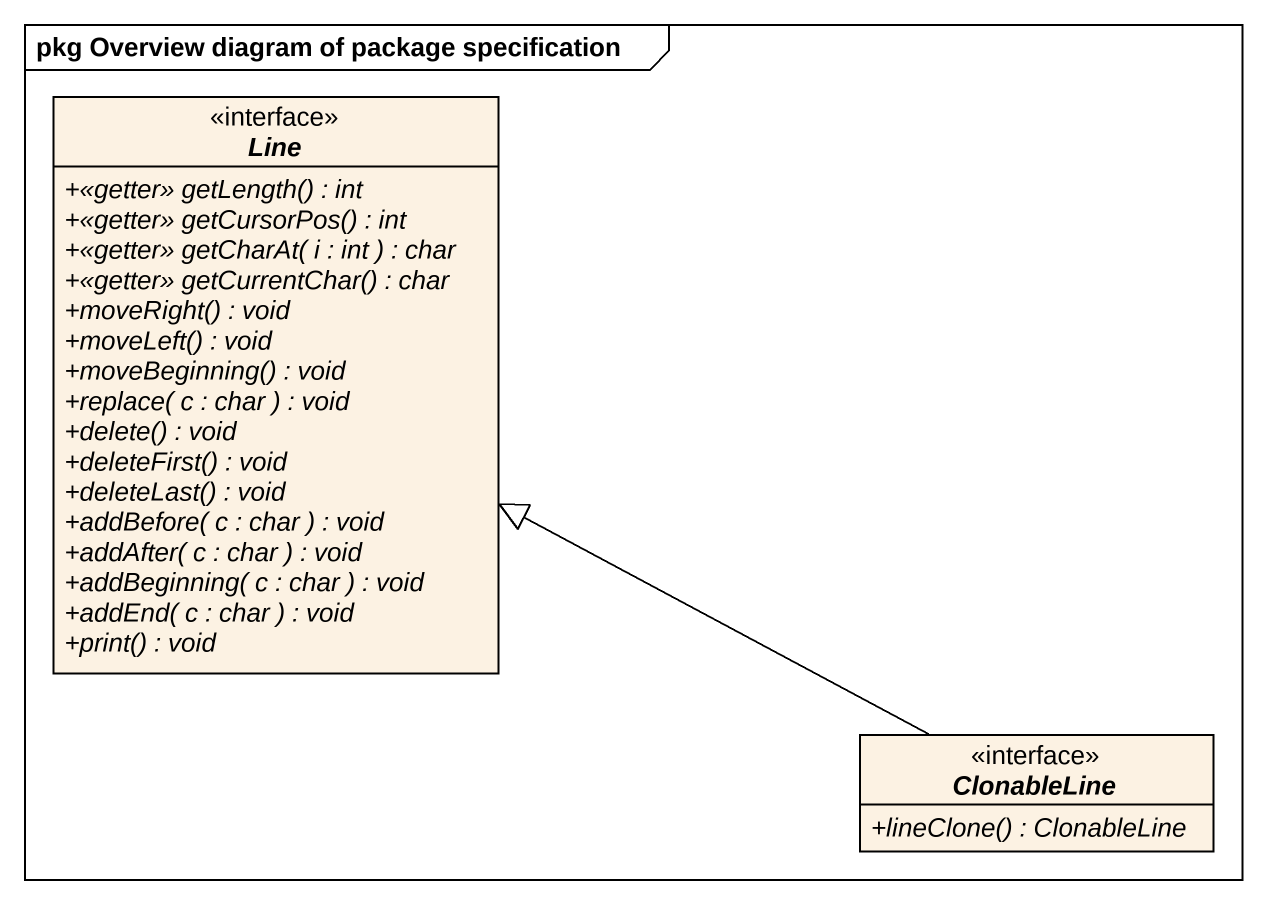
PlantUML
@startuml
mainframe pkg Overview diagram of package specification
hide circle
hide empty members
skinparam classAttributeIconSize 0
interface Line {
  {abstract} +<<getter>> getLength() : int
  {abstract} +<<getter>> getCursorPos() : int
  {abstract} +<<getter>> getCharAt( i : int ) : char
  {abstract} +<<getter>> getCurrentChar() : char
  {abstract} +moveRight() : void
  {abstract} +moveLeft() : void
  {abstract} +moveBeginning() : void
  {abstract} +replace( c : char ) : void
  {abstract} +delete() : void
  {abstract} +deleteFirst() : void
  {abstract} +deleteLast() : void
  {abstract} +addBefore( c : char ) : void
  {abstract} +addAfter( c : char ) : void
  {abstract} +addBeginning( c : char ) : void
  {abstract} +addEnd( c : char ) : void
  {abstract} +print() : void
}
interface ClonableLine {
  {abstract} +lineClone() : ClonableLine
}
ClonableLine -left-|> Line
@enduml
